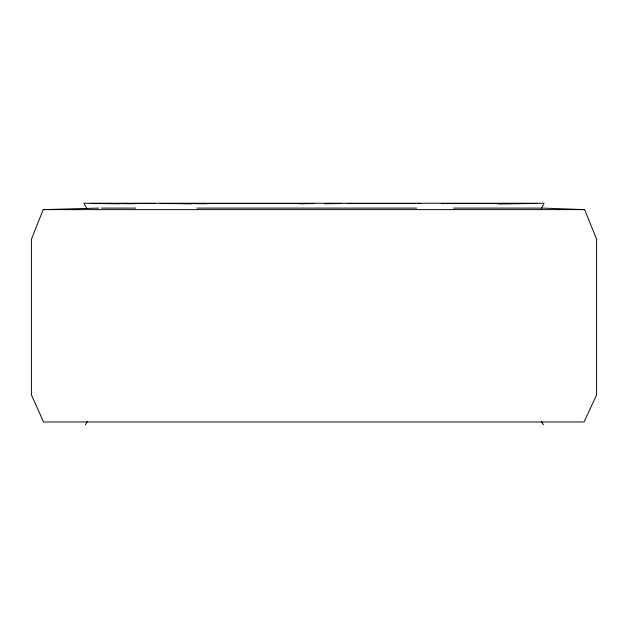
<?xml version="1.0" encoding="UTF-8"?>
<svg xmlns="http://www.w3.org/2000/svg" width="628" height="628" viewBox="0 0 628 628"><rect width="100%" height="100%" fill="white"/><g stroke="black" fill="none" stroke-linecap="round" stroke-linejoin="round"><path stroke-width="0.94" d="M98.753 208.104L43.183 209.619L31.4 239.237L31.4 394.902L43.544 421.969L584.087 421.969L596.6 394.91L596.6 239.237L584.637 209.619L542.945 208.104L453.447 208.104M541.36 208.418L544.076 203.236L84.003 203.236L86.766 208.418M85.384 424.764L87.331 421.435M420.03 203.503L417.761 203.551M299.297 203.81L314.526 203.511L179.286 203.511L206.596 203.778M324.425 203.77L341.718 203.503M497.965 203.786L527.677 203.511L441.5 203.566M499.166 203.786L532.74 203.503M533.745 203.472L537.136 203.456M113.299 203.472L155.375 203.472M91.036 203.456L119.673 203.778M347.151 203.472L415.218 203.472M101.532 208.104L135.656 208.104M196.957 208.104L416.623 208.104M43.183 209.619L584.637 209.619M159.347 203.503L191.336 203.794M110.952 203.503L133.748 203.786M541.454 421.435L543.416 424.764"/></g></svg>
